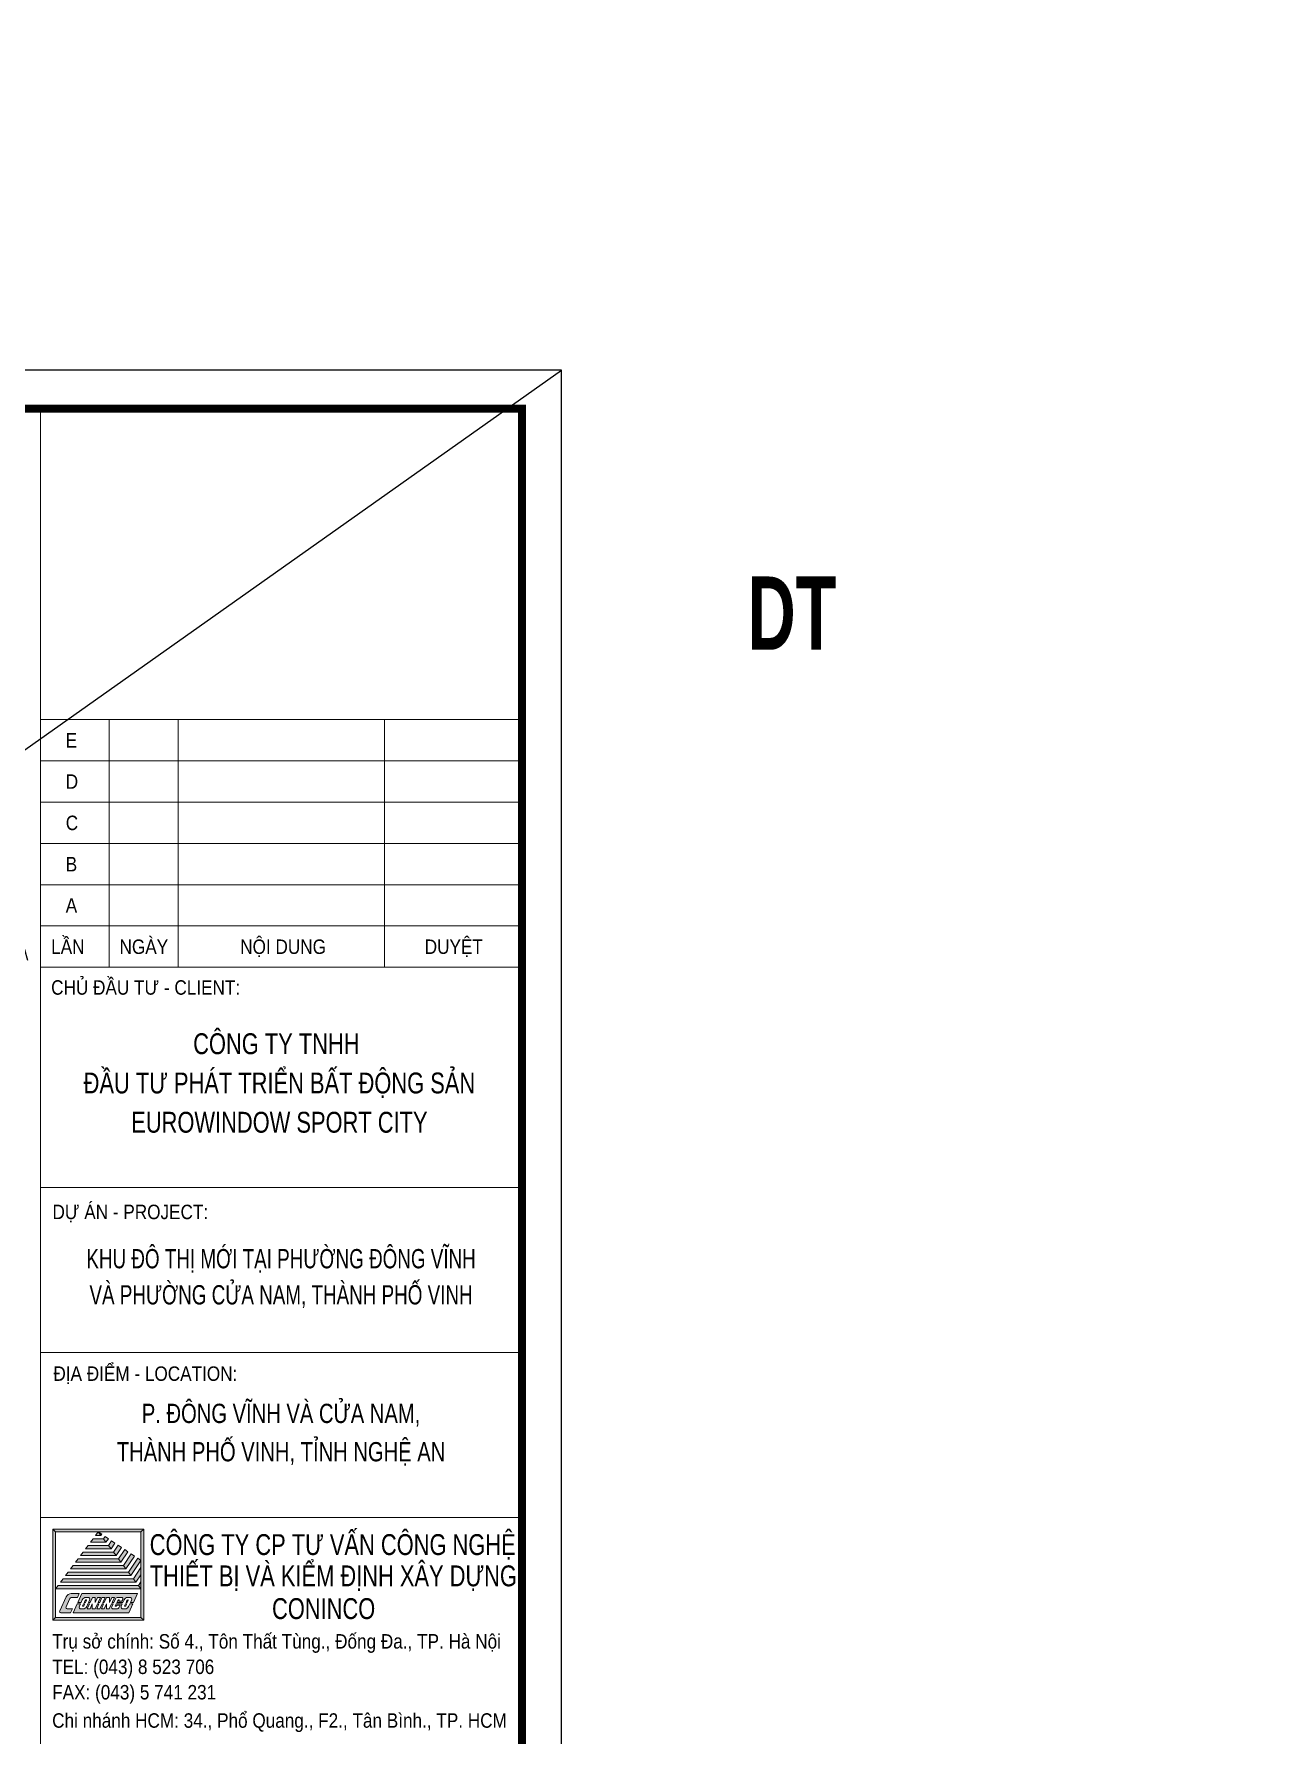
# Model space of a CAD drawing. Header units: metres. Extents: x 568006 to 1139366, y 2064802 to 4131555.
# Drawn here: x 569462.9 to 569529.4, y 2065242.6 to 2065334.5 of the extents above; entities that cross this region are included whole.
import ezdxf
from ezdxf.enums import TextEntityAlignment as Align
from ezdxf.xclip import XClip

# ---------------------------------------------------------------- set-up
doc = ezdxf.new("R2010")
doc.units = ezdxf.units.M
doc.header["$XCLIPFRAME"] = 0
doc.linetypes.add('ACAD_ISO10W100', pattern=[18.5, 12, -3, 0.5, -3])
doc.linetypes.add('CENTER', pattern=[2, 1.25, -0.25, 0.25, -0.25])
doc.layers.get('0').update_dxf_attribs({"linetype": 'CONTINUOUS'})
doc.layers.get('DEFPOINTS').update_dxf_attribs({"color": 152, "linetype": 'CONTINUOUS'})
for name, color, linetype, lineweight in [('A-KY HIEU', 34, 'CONTINUOUS', 20), ('A-TEXT', 7, 'CONTINUOUS', 18), ('E- RANH GIOI', 1, 'CENTER', 13), ('hung-demlonha', 7, 'CONTINUOUS', 15)]:
    doc.layers.add(name, color=color, linetype=linetype, lineweight=lineweight)
for name, color, linetype in [('ghi_chu', 7, 'CONTINUOUS'), ('LogDg', 7, 'CONTINUOUS'), ('TimDg', 222, 'CONTINUOUS')]:
    doc.layers.add(name, color=color, linetype=linetype)
doc.layers.add('KCS_Plotter', color=11, linetype='CONTINUOUS', plot=False)
doc.styles.add('ARIAL', font='arial.ttf', dxfattribs={"height": 5})
doc.styles.add('QH1', font='arialbd.ttf', dxfattribs={"width": 0.8})

# ---------------------------------------------------------------- blocks, each defined once
blk = doc.blocks.new('A$C4EFA0292')
h = blk.add_hatch(color=0)
h.paths.add_polyline_path([(-0.3, 4.29), (0.3, 4.29), (0, 4.69)])
h.paths.add_polyline_path([(0.39, 4.43), (0, 4.69), (0.3, 4.29)])
h.paths.add_polyline_path([(4.69, 4.69), (5, 5), (-5, 5), (-4.69, 4.69)])
h.paths.add_polyline_path([(4.69, -4.69), (5, -5), (5, 5), (4.69, 4.69)])
h.paths.add_polyline_path([(-4.69, 4.69), (-5, 5), (-5, -5), (-4.69, -4.69)])
h.paths.add_polyline_path([(5, -5), (4.69, -4.69), (-4.69, -4.69), (-5, -5)])
h.paths.add_polyline_path([(0.34, -3.76), (0.59, -3.2), (0.43, -3.2), (0.17, -3.76), (-0.17, -3.76), (0.08, -3.2), (-0.09, -3.2), (-0.34, -3.76), (-0.65, -3.76), (-0.65, -3.2), (-0.9, -3.76), (-1.21, -3.76), (-0.96, -3.2), (-1.13, -3.2), (-1.27, -3.5, -0.293611), (-1.67, -3.76), (-1.87, -3.76, -0.546059), (-2.07, -3.45), (-1.96, -3.2), (-2.3, -3.2), (-2.75, -4.18), (3.36, -4.18), (3.81, -3.2), (3.46, -3.2), (3.33, -3.5, -0.293611), (2.93, -3.76), (2.72, -3.76, -0.546059), (2.52, -3.45), (2.64, -3.2), (1.98, -3.2), (1.87, -3.43, 0.750604), (1.91, -3.47, 0.385557), (2.02, -3.42), (2.06, -3.33), (2.4, -3.33), (2.29, -3.57, -0.293611), (2.01, -3.76), (1.63, -3.76, -0.546059), (1.48, -3.53), (1.64, -3.2), (1.46, -3.2), (1.21, -3.76), (0.9, -3.76), (0.9, -3.2), (0.65, -3.76)])
h.paths.add_polyline_path([(-1.79, -2.07), (-2.23, -3.04), (-1.89, -3.04), (-1.75, -2.75, -0.293611), (-1.35, -2.49), (-1.15, -2.49, -0.546059), (-0.95, -2.8), (-1.06, -3.04), (-0.89, -3.04), (-0.64, -2.49), (-0.33, -2.49), (-0.33, -3.04), (-0.07, -2.49), (0.24, -2.49), (-0.02, -3.04), (0.16, -3.04), (0.4, -2.5), (0.75, -2.5), (0.5, -3.04), (0.66, -3.04), (0.92, -2.49), (1.23, -2.49), (1.23, -3.04), (1.48, -2.49), (1.79, -2.49), (1.54, -3.04), (1.71, -3.04), (1.88, -2.67, -0.293611), (2.16, -2.49), (2.55, -2.49, -0.546059), (2.69, -2.71), (2.6, -2.91), (2.25, -2.91), (2.3, -2.81, 0.750604), (2.26, -2.78, 0.385557), (2.15, -2.82), (2.05, -3.04), (2.71, -3.04), (2.84, -2.75, -0.293611), (3.24, -2.49), (3.45, -2.49, -0.546059), (3.65, -2.8), (3.54, -3.04), (3.88, -3.04), (4.32, -2.07)])
h.paths.add_polyline_path([(-2.28, -2.51), (-2.08, -2.07), (-2.96, -2.07, 0.293611), (-3.52, -2.43), (-4.23, -3.98, 0.546059), (-4.1, -4.18), (-3.04, -4.18), (-2.84, -3.74), (-3.4, -3.74, -0.546059), (-3.54, -3.52), (-3.16, -2.69, -0.293611), (-2.87, -2.51)])
h.paths.add_polyline_path([(-1.44, -2.82), (-1.54, -3.04), (-1.4, -3.04), (-1.3, -2.81, 0.750604), (-1.34, -2.78, 0.385557)])
h.paths.add_polyline_path([(-1.48, -3.2), (-1.62, -3.2), (-1.72, -3.43, 0.750604), (-1.68, -3.47, 0.385557), (-1.58, -3.42)], flags=17)
h.paths.add_polyline_path([(3.3, -2.81, 0.750604), (3.26, -2.78, 0.385557), (3.15, -2.82), (3.05, -3.04), (3.19, -3.04)], flags=17)
h.paths.add_polyline_path([(3.12, -3.2), (2.98, -3.2), (2.87, -3.43, 0.750604), (2.91, -3.47, 0.385557), (3.02, -3.42)], flags=17)
h.paths.add_polyline_path([(4.69, -1.56), (4.41, -1.2), (-4.41, -1.2), (-4.69, -1.56)])
h.paths.add_polyline_path([(4.69, -0.79), (4.41, -1.2), (4.69, -1.56)])
h.paths.add_polyline_path([(4.69, -0.01), (4.69, 0.77), (3.86, -0.47), (4.14, -0.83)])
h.paths.add_polyline_path([(-3.86, -0.47), (-4.14, -0.83), (4.14, -0.83), (3.86, -0.47)])
h.paths.add_polyline_path([(3.59, -0.1), (3.32, 0.27), (-3.32, 0.27), (-3.59, -0.1)])
h.paths.add_polyline_path([(3.59, -0.1), (4.69, 1.55), (4.69, 1.56), (4.34, 1.8), (3.32, 0.27)])
h.paths.add_polyline_path([(3.98, 2.04), (3.62, 2.27), (2.77, 1), (3.04, 0.63)])
h.paths.add_polyline_path([(3.04, 0.63), (2.77, 1), (-2.77, 1), (-3.04, 0.63)])
h.paths.add_polyline_path([(2.49, 1.36), (2.22, 1.73), (-2.22, 1.73), (-2.49, 1.36)])
h.paths.add_polyline_path([(2.49, 1.36), (3.26, 2.51), (2.9, 2.75), (2.22, 1.73)])
h.paths.add_polyline_path([(1.95, 2.09), (2.54, 2.99), (2.19, 3.23), (1.67, 2.46)])
h.paths.add_polyline_path([(-1.67, 2.46), (-1.95, 2.09), (1.95, 2.09), (1.67, 2.46)])
h.paths.add_polyline_path([(1.83, 3.47), (1.47, 3.71), (1.12, 3.19), (1.4, 2.82)])
h.paths.add_polyline_path([(1.4, 2.82), (1.12, 3.19), (-1.12, 3.19), (-1.4, 2.82)])
h.paths.add_polyline_path([(0.85, 3.56), (1.11, 3.95), (0.75, 4.19), (0.57, 3.92)])
h.paths.add_polyline_path([(0.85, 3.56), (0.57, 3.92), (-0.57, 3.92), (-0.85, 3.56)])
at = {"color": 0}
for points in [[(5, 5), (-5, 5), (-4.69, 4.69), (4.69, 4.69), (5, 5)], [(-4.69, 4.69), (-5, 5), (-5, -5), (-4.69, -4.69), (-4.69, 4.69)], [(0.57, 3.92), (-0.57, 3.92), (-0.85, 3.56), (0.85, 3.56), (0.57, 3.92)], [(0, 4.69), (-0.3, 4.29), (0.3, 4.29), (0, 4.69)], [(0.39, 4.43), (0, 4.69), (0.3, 4.29), (0.39, 4.43)], [(1.11, 3.95), (0.75, 4.19), (0.57, 3.92), (0.85, 3.56), (1.11, 3.95)], [(5, 5), (4.69, 4.69), (4.69, -4.69), (5, -5), (5, 5)], [(1.67, 2.46), (-1.67, 2.46), (-1.95, 2.09), (1.95, 2.09), (1.67, 2.46)], [(1.12, 3.19), (-1.12, 3.19), (-1.4, 2.82), (1.4, 2.82), (1.12, 3.19)], [(1.83, 3.47), (1.47, 3.71), (1.12, 3.19), (1.4, 2.82), (1.83, 3.47)], [(2.54, 2.99), (2.19, 3.23), (1.67, 2.46), (1.95, 2.09), (2.54, 2.99)], [(3.26, 2.51), (2.9, 2.75), (2.22, 1.73), (2.49, 1.36), (3.26, 2.51)], [(3.98, 2.04), (3.62, 2.27), (2.77, 1), (3.04, 0.63), (3.98, 2.04)], [(3.32, 0.27), (-3.32, 0.27), (-3.59, -0.1), (3.59, -0.1), (3.32, 0.27)], [(2.77, 1), (-2.77, 1), (-3.04, 0.63), (3.04, 0.63), (2.77, 1)], [(2.22, 1.73), (-2.22, 1.73), (-2.49, 1.36), (2.49, 1.36), (2.22, 1.73)], [(4.69, 1.55), (4.69, 1.56), (4.34, 1.8), (3.32, 0.27), (3.59, -0.1), (4.69, 1.55)], [(4.69, -0.01), (4.69, 0.77), (3.86, -0.47), (4.14, -0.83), (4.69, -0.01)], [(4.41, -1.2), (-4.41, -1.2), (-4.69, -1.56), (4.69, -1.56), (4.41, -1.2)], [(3.86, -0.47), (-3.86, -0.47), (-4.14, -0.83), (4.14, -0.83), (3.86, -0.47)], [(4.69, -0.79), (4.41, -1.2), (4.69, -1.56), (4.69, -0.79)], [(4.69, -4.69), (-4.69, -4.69), (-5, -5), (5, -5), (4.69, -4.69)]]:
    blk.add_lwpolyline(points, close=True, dxfattribs=at)
for points in [[(-2.08, -2.07), (-2.96, -2.07, 0.293611), (-3.52, -2.43), (-4.23, -3.98, 0.546059), (-4.1, -4.18), (-3.04, -4.18), (-2.84, -3.74), (-3.4, -3.74, -0.546059), (-3.54, -3.52), (-3.16, -2.69, -0.293611), (-2.87, -2.51), (-2.28, -2.51), (-2.08, -2.07)], [(1.9, -3.47, -0.546059), (1.87, -3.43), (1.98, -3.2), (2.64, -3.2), (2.52, -3.45, 0.546059), (2.72, -3.76), (2.93, -3.76, 0.293611), (3.33, -3.5), (3.46, -3.2), (3.81, -3.2), (3.36, -4.18), (-2.75, -4.18), (-2.3, -3.2), (-1.96, -3.2), (-2.07, -3.45, 0.546059), (-1.87, -3.76), (-1.67, -3.76, 0.293611), (-1.27, -3.5), (-1.13, -3.2), (-0.96, -3.2), (-1.21, -3.76), (-0.9, -3.76), (-0.65, -3.2), (-0.65, -3.76), (-0.34, -3.76), (-0.09, -3.2), (0.08, -3.2), (-0.17, -3.76), (0.17, -3.76), (0.43, -3.2), (0.59, -3.2), (0.34, -3.76), (0.65, -3.76), (0.9, -3.2), (0.9, -3.76), (1.21, -3.76), (1.46, -3.2), (1.64, -3.2), (1.48, -3.53, 0.546059), (1.63, -3.76), (2.01, -3.76, 0.293611), (2.29, -3.57), (2.4, -3.33), (2.06, -3.33), (2.02, -3.42, -0.293611), (1.94, -3.47), (1.9, -3.47, -0.546059)], [(4.32, -2.07), (-1.79, -2.07), (-2.23, -3.04), (-1.89, -3.04), (-1.75, -2.75, -0.293611), (-1.35, -2.49), (-1.15, -2.49, -0.546059), (-0.95, -2.8), (-1.06, -3.04), (-0.89, -3.04), (-0.64, -2.49), (-0.33, -2.49), (-0.33, -3.04), (-0.07, -2.49), (0.24, -2.49), (-0.02, -3.04), (0.16, -3.04), (0.4, -2.5), (0.75, -2.5), (0.5, -3.04), (0.66, -3.04), (0.92, -2.49), (1.23, -2.49), (1.23, -3.04), (1.48, -2.49), (1.79, -2.49), (1.54, -3.04), (1.71, -3.04), (1.88, -2.67, -0.293611), (2.16, -2.49), (2.55, -2.49, -0.546059), (2.69, -2.71), (2.6, -2.91), (2.25, -2.91), (2.3, -2.81, 0.546059), (2.27, -2.77), (2.23, -2.77, 0.293611), (2.15, -2.82), (2.05, -3.04), (2.71, -3.04), (2.84, -2.75, -0.293611), (3.24, -2.49), (3.45, -2.49, -0.546059), (3.65, -2.8), (3.54, -3.04), (3.88, -3.04), (4.32, -2.07)], [(-1.48, -3.2), (-1.62, -3.2), (-1.72, -3.43, 0.546055), (-1.7, -3.47, 0.000001), (-1.7, -3.47, 0.000002), (-1.7, -3.47), (-1.7, -3.47), (-1.65, -3.47, 0.293611), (-1.58, -3.42), (-1.48, -3.2)], [(-1.32, -2.77, -0.546059), (-1.3, -2.81), (-1.4, -3.04), (-1.54, -3.04), (-1.44, -2.82, -0.293611), (-1.37, -2.77), (-1.32, -2.77, -0.546059)], [(2.9, -3.47, -0.546059), (2.87, -3.43), (2.98, -3.2), (3.12, -3.2), (3.02, -3.42, -0.293611), (2.94, -3.47), (2.9, -3.47, -0.546059)], [(3.27, -2.77, -0.546059), (3.3, -2.81), (3.19, -3.04), (3.05, -3.04), (3.15, -2.82, -0.293611), (3.23, -2.77), (3.27, -2.77, -0.546059)]]:
    blk.add_lwpolyline(points, format="xyb", close=True, dxfattribs=at)
blk = doc.blocks.new('A$C33BC4D2A')
at = {"layer": 'A-KY HIEU', "color": 0}
for p, q in [((353.66, -4.9), (353.66, -292.1)), ((353.66, -44.47), (414.98, -44.47)), ((362.42, -44.47), (362.42, -76.01)), ((371.18, -44.47), (371.18, -76.01)), ((397.46, -44.47), (397.46, -76.01)), ((353.66, -49.73), (414.98, -49.73)), ((353.66, -54.98), (414.98, -54.98)), ((353.66, -60.24), (414.98, -60.24)), ((353.66, -65.5), (414.98, -65.5)), ((353.66, -70.75), (414.98, -70.75)), ((353.66, -76.01), (414.98, -76.01)), ((353.66, -104.04), (414.98, -104.04)), ((353.66, -125.07), (414.98, -125.07)), ((353.66, -125.07), (414.98, -125.07)), ((353.66, -146.09), (414.98, -146.09))]:
    blk.add_line(p, q, dxfattribs=at)
at = {"layer": 'A-KY HIEU', "color": 0, "const_width": 1.02}
blk.add_lwpolyline([(14.35, -292.1), (14.35, -4.9), (414.98, -4.9), (414.98, -292.1)], close=True, dxfattribs=at)
at = {"layer": 'DEFPOINTS', "color": 125}
blk.add_lwpolyline([(0, -297), (420, -297), (420, 0), (0, 0)], close=True, dxfattribs=at)
at = {"layer": 'A-KY HIEU', "lineweight": -3, "xscale": 1.160142688442082, "yscale": 1.160142688442082, "zscale": 1.160142688442082}
blk.add_blockref('A$C4EFA0292', (361.02, -153.36), dxfattribs=at)
at = {"layer": 'A-TEXT', "style": 'ARIAL'}
for s, height, width, p in [('E', 1.84, 0.85, (356.88, -48.04)), ('D', 1.84, 0.85, (356.88, -53.29)), ('C', 1.84, 0.85, (356.88, -58.55)), ('B', 1.84, 0.85, (356.88, -63.81)), ('A', 1.84, 0.85, (356.88, -69.06)), ('LẦN', 1.84, 0.85, (355.02, -74.32)), ('NGÀY', 1.84, 0.85, (363.73, -74.32)), ('NỘI DUNG', 1.84, 0.85, (379.1, -74.32)), ('DUYỆT', 1.84, 0.85, (402.6, -74.32)), ('CHỦ ĐẦU TƯ - CLIENT:', 1.8397, 0.85, (355.02, -79.51)), ('CÔNG TY CP TƯ VẤN CÔNG NGHỆ', 2.6573, 0.75, (367.57, -150.86)), ('THIẾT BỊ VÀ KIỂM ĐỊNH XÂY DỰNG', 2.6573, 0.75, (367.57, -154.84)), ('CONINCO', 2.657, 0.75, (383.15, -159.01)), ('Trụ sở chính: Số 4., Tôn Thất Tùng., Đống Đa., TP. Hà Nội', 1.8397, 0.85, (355.15, -162.77)), ('TEL: (043) 8 523 706', 1.8397, 0.85, (355.15, -166.01)), ('FAX: (043) 5 741 231', 1.8397, 0.85, (355.15, -169.25)), ('Chi nhánh HCM: 34., Phổ Quang., F2., Tân Bình., TP. HCM', 1.8397, 0.85, (355.15, -172.85))]:
    blk.add_text(s, height=height, dxfattribs=dict(at, width=width)).set_placement(p)
for s, height, width, p in [('CÔNG TY TNHH ', 2.6573, 0.75, (384.09, -87.08)), ('ĐẦU TƯ PHÁT TRIỂN BẤT ĐỘNG SẢN', 2.6573, 0.75, (384.09, -92.08)), ('EUROWINDOW SPORT CITY', 2.6573, 0.75, (384.09, -97.08)), ('KHU ĐÔ THỊ MỚI TẠI PHƯỜNG ĐÔNG VĨNH', 2.4529, 0.7, (384.3, -114.35)), ('VÀ PHƯỜNG CỬA NAM, THÀNH PHỐ VINH', 2.4529, 0.7, (384.3, -118.95)), ('P. ĐÔNG VĨNH VÀ CỬA NAM,', 2.4529, 0.75, (384.3, -134.05)), ('THÀNH PHỐ VINH, TỈNH NGHỆ AN', 2.4529, 0.75, (384.3, -138.93))]:
    blk.add_text(s, height=height, dxfattribs=dict(at, width=width)).set_placement(p, align=Align.CENTER)
at = {"layer": 'A-TEXT', "style": 'ARIAL', "width": 0.85}
for s, p in [('DỰ ÁN - PROJECT:', (355.19, -107.17)), ('ĐỊA ĐIỂM - LOCATION:', (355.31, -127.76))]:
    blk.add_text(s, height=1.8397, dxfattribs=at).set_placement(p, align=Align.MIDDLE_LEFT)
blk = doc.blocks.new('tmbc_khub')
at = {"layer": 'LogDg'}
blk.add_lwpolyline([(-322.246, 4.242), (-210.26, 41.824, 0.400458), (-200.603, 60.141), (-209.168, 90.314, 0.428104), (-219.409, 95.714), (-339.427, 55.436, 0.414214), (-344.466, 45.307), (-332.376, 9.281, 0.414214)], format="xyb", close=True, dxfattribs=at)
at = {"layer": 'TimDg', "linetype": 'ACAD_ISO10W100', "ltscale": 0.75}
for points in [[(107.543, -124.133), (15.376, 133.515), (-122.04, 513.448), (-178.345, 685.867)], [(-301.603, 437.912), (-187.72, 36.731)], [(-9.753, 202.992), (-360.991, 85.118)]]:
    blk.add_lwpolyline(points, dxfattribs=at)
for points in [[(-377.535, 134.416), (-34.22, 249.631, 0.050829), (-28.678, 252.141), (203.834, 387.416)], [(507.546, 381.621), (291.324, 260.971), (120.566, 161.757, -0.050684), (-63.655, 78.367), (-512.602, -72.298), (-676.954, -124.133)]]:
    blk.add_lwpolyline(points, format="xyb", dxfattribs=at)
at = {"layer": 'hung-demlonha', "color": 7, "ltscale": 5, "style": 'QH1', "width": 0.65}
for tag, p in [('BT04', (-109.598, 191.643)), ('BT06', (-305.798, 171.199)), ('BT05', (-282.572, 137.244))]:
    blk.add_attdef(tag, text='', height=3.96, rotation=0, dxfattribs=at).set_placement(p, align=Align.CENTER)

msp = doc.modelspace()

# ---------------------------------------------------------------- linework, layer by layer
at = {"layer": 'KCS_Plotter'}
msp.add_line((569313.173, 2065190.319), (569491.373, 2065316.331), dxfattribs=at)

# ---------------------------------------------------------------- block references
at = {"layer": 'E- RANH GIOI', "xscale": 0.4242857142857144, "yscale": 0.4242857142857144, "zscale": 0.4242857142857144}
msp.add_blockref('A$C33BC4D2A', (569313.173, 2065316.331), dxfattribs=at)
at = {"layer": 'ghi_chu'}
ref = msp.add_blockref('tmbc_khub', (569566.549, 2064812.011), dxfattribs=at)
XClip(ref).set_block_clipping_path([(-245.2612135945, 174.796498704), (-53.3045809087, 337.2658173321)])

# ---------------------------------------------------------------- next in the draw order: block references
ref = msp.add_blockref('tmbc_khub', (569661.85, 2065206.863), dxfattribs=at)
XClip(ref).set_block_clipping_path([(-342.1070457372, 2.2418232691), (-199.3222931741, 98.355504836)])

# ---------------------------------------------------------------- next in the draw order: block references
ref = msp.add_blockref('tmbc_khub', (569786.408, 2065163.987), dxfattribs=at)
XClip(ref).set_block_clipping_path([(-201.6066774619, 54.738211852), (-109.9841080916, 137.3826739991)])
ref.add_attrib('BT05', 'DT', dxfattribs={"layer": 'hung-demlonha', "color": 7, "ltscale": 5, "height": 3.96, "rotation": 0, "style": 'QH1', "width": 0.65}).set_placement((569503.836, 2065301.232), align=Align.CENTER)

doc.saveas('drawing.dxf')
